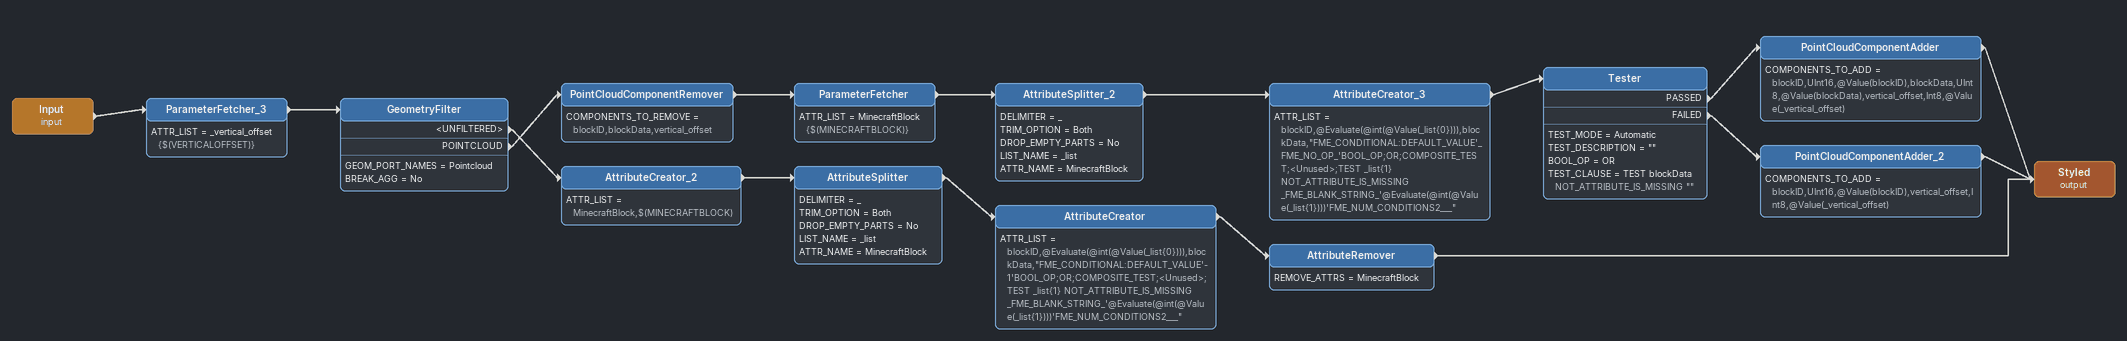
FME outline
Input (input)
    -> ParameterFetcher_3
ParameterFetcher_3
    ATTR_LIST = _vertical_offset {$(VERTICALOFFSET)}
    -> GeometryFilter
GeometryFilter
    GEOM_PORT_NAMES = Pointcloud
    BREAK_AGG = No
    <UNFILTERED> -> AttributeCreator_2
    POINTCLOUD -> PointCloudComponentRemover
PointCloudComponentRemover
    COMPONENTS_TO_REMOVE = blockID,blockData,vertical_offset
    -> ParameterFetcher
ParameterFetcher
    ATTR_LIST = MinecraftBlock {$(MINECRAFTBLOCK)}
    -> AttributeSplitter_2
AttributeSplitter_2
    DELIMITER = _
    TRIM_OPTION = Both
    DROP_EMPTY_PARTS = No
    LIST_NAME = _list
    ATTR_NAME = MinecraftBlock
    -> AttributeCreator_3
AttributeCreator_3
    ATTR_LIST = blockID,@Evaluate(@int(@Value(_list{0}))),blockData,"FME_CONDITIONAL:DEFAULT_VALUE'_FME_NO_OP_'BOOL_OP;OR;COMPOSITE_TEST;<Unused>;TEST _list{1} NOT_ATTRIBUTE_IS_MISSING _FME_BLANK_STRING_'@Evaluate(@int(@Value(_list{1})))'FME_NUM_CONDITIONS2___"
    -> Tester
Tester
    TEST_MODE = Automatic
    TEST_DESCRIPTION = ""
    BOOL_OP = OR
    TEST_CLAUSE = TEST blockData NOT_ATTRIBUTE_IS_MISSING ""
    PASSED -> PointCloudComponentAdder
    FAILED -> PointCloudComponentAdder_2
PointCloudComponentAdder
    COMPONENTS_TO_ADD = blockID,UInt16,@Value(blockID),blockData,UInt8,@Value(blockData),vertical_offset,Int8,@Value(_vertical_offset)
    -> Styled (output)
PointCloudComponentAdder_2
    COMPONENTS_TO_ADD = blockID,UInt16,@Value(blockID),vertical_offset,Int8,@Value(_vertical_offset)
    -> Styled (output)
AttributeCreator_2
    ATTR_LIST = MinecraftBlock,$(MINECRAFTBLOCK)
    -> AttributeSplitter
AttributeSplitter
    DELIMITER = _
    TRIM_OPTION = Both
    DROP_EMPTY_PARTS = No
    LIST_NAME = _list
    ATTR_NAME = MinecraftBlock
    -> AttributeCreator
AttributeCreator
    ATTR_LIST = blockID,@Evaluate(@int(@Value(_list{0}))),blockData,"FME_CONDITIONAL:DEFAULT_VALUE'-1'BOOL_OP;OR;COMPOSITE_TEST;<Unused>;TEST _list{1} NOT_ATTRIBUTE_IS_MISSING _FME_BLANK_STRING_'@Evaluate(@int(@Value(_list{1})))'FME_NUM_CONDITIONS2___"
    -> AttributeRemover
AttributeRemover
    REMOVE_ATTRS = MinecraftBlock
    -> Styled (output)
Styled (output)
